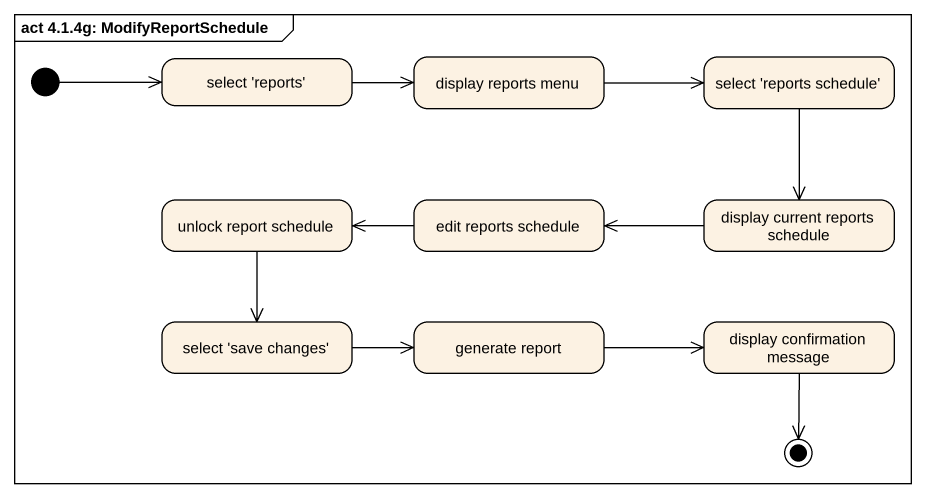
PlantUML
@startuml
mainframe act 4.1.4g: ModifyReportSchedule
hide empty description
state "select 'reports'" as select_reports
state "display reports menu" as display_reports_menu
state "select 'reports schedule'" as select_reports_schedule
state "unlock report schedule" as unlock_report_schedule
state "edit reports schedule" as edit_reports_schedule
state "display current reports schedule" as display_current_reports
state "select 'save changes'" as select_save_changes
state "generate report" as generate_report
state "display confirmation message" as display_confirmation_message
[*] -right-> select_reports
select_reports -right-> display_reports_menu
display_reports_menu -right-> select_reports_schedule
select_reports_schedule --> display_current_reports
unlock_report_schedule --> select_save_changes
edit_reports_schedule -left-> unlock_report_schedule
display_current_reports -left-> edit_reports_schedule
select_save_changes -right-> generate_report
generate_report -right-> display_confirmation_message
display_confirmation_message --> [*]
@enduml
